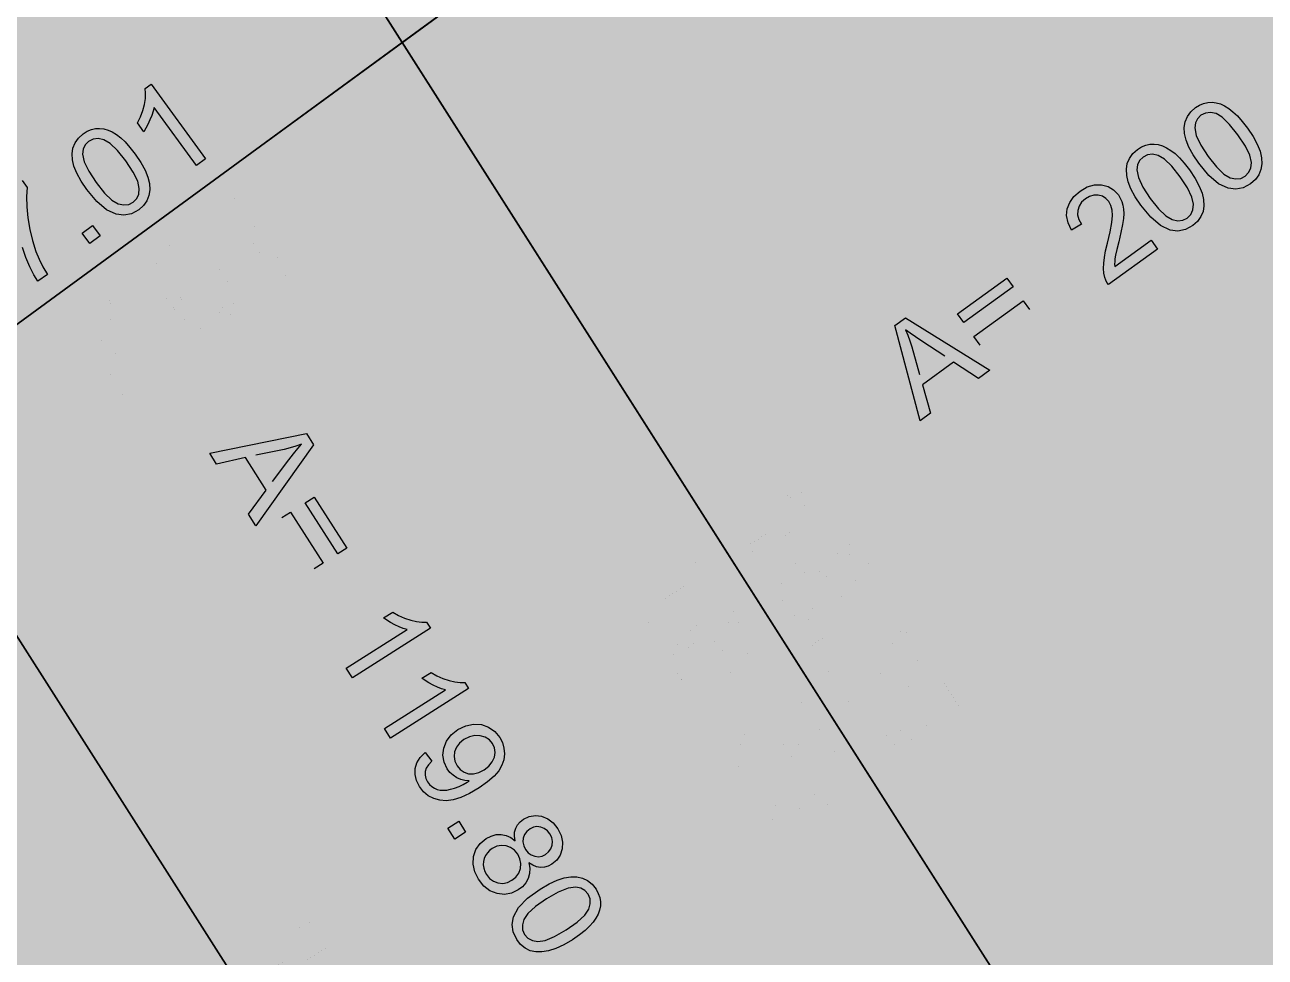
# Model space of a CAD drawing. Extents: x -5280327 to 29700, y -3925683 to 5564800.
# Drawn here: x 20124 to 20652, y 5050 to 5447 of the extents above; entities that cross this region are included whole.
import ezdxf

# ---------------------------------------------------------------- set-up
doc = ezdxf.new("R2010")
doc.units = 0
doc.linetypes.add('6', pattern=[2640.874023, 1320.437012, -1320.437012])
doc.layers.get('0').update_dxf_attribs({"linetype": 'CONTINUOUS'})
doc.layers.add('31_PREDIOS_TOTAL', color=7, linetype='CONTINUOUS')
doc.layers.add('LOTES', color=7, linetype='CONTINUOUS')

msp = doc.modelspace()

# ---------------------------------------------------------------- linework, layer by layer
at = {"color": 7, "linetype": '6', "const_width": 10343.08}
msp.add_lwpolyline([(0, 29405.62), (24528.32, 0)], dxfattribs=at)
msp.add_lwpolyline([(0, 29405.62), (24528.32, 0)], dxfattribs=at)
at = {"color": 7}
msp.add_lwpolyline([(20987.49, 5356.19), (20728.18, 5763.43), (20284.57, 5439.24), (20626.74, 4901.89), (20987.49, 5356.19)], dxfattribs=at)
msp.add_polyline3d([(21615.4, 6411.82, 66284.73), (18066.53, 3818.29, 66284.73)], dxfattribs=at)
at = {"layer": '31_PREDIOS_TOTAL', "color": 7, "const_width": 0.00153}
for points in [[(20236.37, 5341.23), (20232.48, 5338.39), (20214.4, 5363.13), (20214.4, 5363.13), (20214.02, 5361.49), (20213.45, 5359.7), (20212.68, 5357.77), (20212.68, 5357.77), (20211.81, 5355.88), (20210.94, 5354.22), (20210.06, 5352.78), (20207.32, 5356.53), (20207.32, 5356.53), (20208.6, 5359.14), (20209.59, 5361.77), (20210.3, 5364.4), (20210.3, 5364.4), (20210.71, 5366.91), (20210.83, 5369.16), (20210.66, 5371.15), (20213.16, 5372.98), (20236.37, 5341.23)], [(20185.78, 5328.18), (20185.78, 5328.18), (20183.35, 5331.77), (20181.54, 5335.06), (20180.33, 5338.05), (20180.33, 5338.05), (20179.69, 5340.81), (20179.55, 5343.4), (20179.91, 5345.83), (20179.91, 5345.83), (20180.8, 5348.07), (20182.26, 5350.08), (20184.28, 5351.87), (20184.28, 5351.87), (20185.99, 5352.95), (20187.73, 5353.69), (20189.49, 5354.11), (20189.49, 5354.11), (20191.27, 5354.21), (20193.05, 5354), (20194.82, 5353.47), (20194.82, 5353.47), (20196.61, 5352.66), (20198.41, 5351.57), (20200.22, 5350.21), (20200.22, 5350.21), (20202.13, 5348.43), (20204.18, 5346.11), (20206.4, 5343.25), (20206.4, 5343.25), (20208.81, 5339.69), (20210.61, 5336.41), (20211.82, 5333.43), (20211.82, 5333.43), (20212.47, 5330.68), (20212.62, 5328.08), (20212.26, 5325.65), (20212.26, 5325.65), (20211.37, 5323.41), (20209.91, 5321.38), (20207.88, 5319.58), (20207.88, 5319.58), (20204.78, 5317.88), (20201.59, 5317.22), (20198.3, 5317.61), (20198.3, 5317.61), (20194.24, 5319.52), (20190.06, 5323.05), (20185.78, 5328.18)], [(20189.77, 5331.1), (20193.34, 5326.63), (20196.47, 5323.62), (20199.16, 5322.07), (20199.16, 5322.07), (20201.52, 5321.59), (20203.65, 5321.83), (20205.54, 5322.77), (20205.54, 5322.77), (20207.02, 5324.3), (20207.89, 5326.25), (20208.15, 5328.65), (20208.15, 5328.65), (20207.48, 5331.69), (20205.57, 5335.59), (20202.41, 5340.34), (20202.41, 5340.34), (20198.83, 5344.81), (20195.69, 5347.82), (20193, 5349.38), (20193, 5349.38), (20190.65, 5349.84), (20188.51, 5349.59), (20186.59, 5348.63), (20186.59, 5348.63), (20185.11, 5347.16), (20184.23, 5345.36), (20183.97, 5343.24), (20183.97, 5343.24), (20184.66, 5339.96), (20186.59, 5335.91), (20189.77, 5331.1)], [(20140.51, 5313.33), (20137.78, 5317.06), (20158.25, 5332.02), (20160.46, 5329), (20160.46, 5329), (20160.19, 5325.16), (20160.27, 5320.85), (20160.71, 5316.09), (20160.71, 5316.09), (20161.51, 5311.17), (20162.65, 5306.4), (20164.14, 5301.78), (20164.14, 5301.78), (20165.45, 5298.55), (20167.07, 5295.29), (20169, 5292), (20165.01, 5289.08), (20165.01, 5289.08), (20163.26, 5291.88), (20161.55, 5295.25), (20159.89, 5299.17), (20159.89, 5299.17), (20158.42, 5303.44), (20157.27, 5307.81), (20156.46, 5312.3), (20156.46, 5312.3), (20155.98, 5316.71), (20155.83, 5320.82), (20156, 5324.65), (20140.51, 5313.33)], [(20187.08, 5305.21), (20183.85, 5309.63), (20188.27, 5312.86), (20191.5, 5308.44), (20187.08, 5305.21)], [(20434.6, 5221.21), (20432.01, 5225.27), (20457.86, 5241.73), (20457.86, 5241.73), (20456.24, 5242.21), (20454.5, 5242.9), (20452.62, 5243.79), (20452.62, 5243.79), (20450.79, 5244.78), (20449.19, 5245.76), (20447.81, 5246.73), (20451.73, 5249.22), (20451.73, 5249.22), (20454.25, 5247.78), (20456.81, 5246.62), (20459.39, 5245.74), (20459.39, 5245.74), (20461.87, 5245.17), (20464.11, 5244.9), (20466.1, 5244.95), (20467.77, 5242.34), (20434.6, 5221.21)], [(20479.56, 5205.66), (20476.68, 5209.49), (20476.68, 5209.49), (20477.86, 5210.83), (20478.69, 5212.07), (20479.17, 5213.24), (20479.17, 5213.24), (20479.38, 5215.03), (20479.1, 5216.75), (20478.32, 5218.4), (20478.32, 5218.4), (20477.41, 5219.56), (20476.33, 5220.47), (20475.08, 5221.11), (20475.08, 5221.11), (20473.25, 5221.61), (20471.24, 5221.76), (20469.07, 5221.53), (20469.07, 5221.53), (20466.64, 5220.85), (20463.85, 5219.62), (20460.7, 5217.82), (20460.7, 5217.82), (20462.73, 5217.64), (20464.59, 5217.14), (20466.3, 5216.35), (20466.3, 5216.35), (20467.81, 5215.29), (20469.11, 5214.04), (20470.21, 5212.59), (20470.21, 5212.59), (20471.51, 5209.81), (20471.98, 5206.88), (20471.62, 5203.79), (20471.62, 5203.79), (20470.44, 5200.81), (20468.47, 5198.22), (20465.71, 5196.02), (20465.71, 5196.02), (20463.6, 5194.88), (20461.38, 5194.1), (20459.08, 5193.68), (20459.08, 5193.68), (20456.8, 5193.64), (20454.65, 5194), (20452.64, 5194.76), (20452.64, 5194.76), (20450.82, 5195.89), (20449.21, 5197.36), (20447.84, 5199.18), (20447.84, 5199.18), (20446.23, 5202.61), (20445.72, 5206.16), (20446.3, 5209.82), (20446.3, 5209.82), (20448.19, 5213.52), (20451.61, 5217.2), (20456.56, 5220.85), (20456.56, 5220.85), (20462.61, 5224.15), (20468, 5225.93), (20472.74, 5226.18), (20472.74, 5226.18), (20476.3, 5225.22), (20479.33, 5223.25), (20481.82, 5220.27), (20481.82, 5220.27), (20483.13, 5217.68), (20483.76, 5215.08), (20483.7, 5212.49), (20483.7, 5212.49), (20482.97, 5210.01), (20481.59, 5207.73), (20479.56, 5205.66)], [(20388.75, 5192.02), (20386.16, 5196.07), (20412.01, 5212.53), (20412.01, 5212.53), (20410.39, 5213.02), (20408.65, 5213.71), (20406.77, 5214.6), (20406.77, 5214.6), (20404.94, 5215.58), (20403.34, 5216.56), (20401.96, 5217.53), (20405.88, 5220.03), (20405.88, 5220.03), (20408.4, 5218.58), (20410.96, 5217.42), (20413.54, 5216.55), (20413.54, 5216.55), (20416.02, 5215.97), (20418.26, 5215.71), (20420.25, 5215.75), (20421.92, 5213.14), (20388.75, 5192.02)], [(20454.77, 5213.16), (20453.46, 5212.18), (20452.31, 5211.03), (20451.33, 5209.71), (20451.33, 5209.71), (20450.58, 5208.29), (20450.14, 5206.84), (20449.99, 5205.36), (20449.99, 5205.36), (20450.13, 5203.92), (20450.51, 5202.59), (20451.13, 5201.37), (20451.13, 5201.37), (20452.4, 5199.88), (20454.03, 5198.85), (20456.02, 5198.27), (20456.02, 5198.27), (20458.22, 5198.23), (20460.49, 5198.81), (20462.83, 5200.01), (20462.83, 5200.01), (20464.82, 5201.56), (20466.23, 5203.32), (20467.06, 5205.27), (20467.06, 5205.27), (20467.31, 5207.29), (20467, 5209.24), (20466.11, 5211.12), (20466.11, 5211.12), (20464.78, 5212.73), (20463.13, 5213.86), (20461.16, 5214.53), (20461.16, 5214.53), (20459.03, 5214.67), (20456.9, 5214.21), (20454.77, 5213.16)], [(20433.71, 5176.47), (20430.83, 5180.3), (20430.83, 5180.3), (20432.01, 5181.63), (20432.84, 5182.88), (20433.32, 5184.04), (20433.32, 5184.04), (20433.53, 5185.84), (20433.25, 5187.56), (20432.47, 5189.2), (20432.47, 5189.2), (20431.56, 5190.37), (20430.48, 5191.27), (20429.23, 5191.92), (20429.23, 5191.92), (20427.4, 5192.42), (20425.39, 5192.56), (20423.22, 5192.34), (20423.22, 5192.34), (20420.79, 5191.66), (20418, 5190.42), (20414.85, 5188.62), (20414.85, 5188.62), (20416.88, 5188.44), (20418.74, 5187.95), (20420.45, 5187.15), (20420.45, 5187.15), (20421.96, 5186.1), (20423.26, 5184.85), (20424.36, 5183.4), (20424.36, 5183.4), (20425.66, 5180.62), (20426.13, 5177.68), (20425.77, 5174.59), (20425.77, 5174.59), (20424.59, 5171.62), (20422.62, 5169.03), (20419.86, 5166.83), (20419.86, 5166.83), (20417.74, 5165.69), (20415.53, 5164.91), (20413.23, 5164.49), (20413.23, 5164.49), (20410.95, 5164.45), (20408.8, 5164.81), (20406.79, 5165.57), (20406.79, 5165.57), (20404.97, 5166.7), (20403.36, 5168.17), (20401.99, 5169.98), (20401.99, 5169.98), (20400.38, 5173.42), (20399.87, 5176.97), (20400.45, 5180.63), (20400.45, 5180.63), (20402.34, 5184.33), (20405.76, 5188), (20410.71, 5191.65), (20410.71, 5191.65), (20416.76, 5194.96), (20422.15, 5196.73), (20426.89, 5196.98), (20426.89, 5196.98), (20430.45, 5196.03), (20433.48, 5194.06), (20435.97, 5191.08), (20435.97, 5191.08), (20437.28, 5188.48), (20437.91, 5185.89), (20437.85, 5183.3), (20437.85, 5183.3), (20437.12, 5180.81), (20435.74, 5178.54), (20433.71, 5176.47)], [(20408.92, 5183.96), (20407.61, 5182.99), (20406.46, 5181.84), (20405.48, 5180.52), (20405.48, 5180.52), (20404.73, 5179.1), (20404.29, 5177.65), (20404.14, 5176.17), (20404.14, 5176.17), (20404.28, 5174.73), (20404.66, 5173.4), (20405.28, 5172.17), (20405.28, 5172.17), (20406.55, 5170.69), (20408.18, 5169.65), (20410.17, 5169.08), (20410.17, 5169.08), (20412.37, 5169.03), (20414.64, 5169.61), (20416.98, 5170.81), (20416.98, 5170.81), (20418.97, 5172.37), (20420.38, 5174.12), (20421.21, 5176.08), (20421.21, 5176.08), (20421.46, 5178.1), (20421.15, 5180.05), (20420.26, 5181.93), (20420.26, 5181.93), (20418.93, 5183.53), (20417.28, 5184.67), (20415.31, 5185.34), (20415.31, 5185.34), (20413.18, 5185.48), (20411.05, 5185.02), (20408.92, 5183.96)], [(20459.01, 5182.88), (20463.63, 5185.82), (20466.57, 5181.2), (20461.95, 5178.26), (20459.01, 5182.88)], [(20483.19, 5153.5), (20479.3, 5151.02), (20465.39, 5172.85), (20465.39, 5172.85), (20466.38, 5173.43), (20467.42, 5173.87), (20468.51, 5174.17), (20468.51, 5174.17), (20470.41, 5174.45), (20472.45, 5174.49), (20474.6, 5174.3), (20474.6, 5174.3), (20477.02, 5173.86), (20479.81, 5173.15), (20482.99, 5172.18), (20482.99, 5172.18), (20487.77, 5170.72), (20491.64, 5169.78), (20494.62, 5169.36), (20494.62, 5169.36), (20496.98, 5169.38), (20499, 5169.78), (20500.7, 5170.57), (20500.7, 5170.57), (20502.1, 5171.73), (20503.09, 5173.17), (20503.67, 5174.88), (20503.67, 5174.88), (20503.79, 5176.74), (20503.38, 5178.59), (20502.47, 5180.43), (20502.47, 5180.43), (20501.11, 5182.13), (20499.53, 5183.32), (20497.72, 5184), (20497.72, 5184), (20495.78, 5184.14), (20493.78, 5183.7), (20491.72, 5182.68), (20489.5, 5187.13), (20489.5, 5187.13), (20492.71, 5188.4), (20495.76, 5188.83), (20498.66, 5188.43), (20498.66, 5188.43), (20501.34, 5187.22), (20503.75, 5185.24), (20505.88, 5182.48), (20505.88, 5182.48), (20507.47, 5179.35), (20508.18, 5176.28), (20508.04, 5173.28), (20508.04, 5173.28), (20507.12, 5170.53), (20505.53, 5168.22), (20503.27, 5166.34), (20503.27, 5166.34), (20501.89, 5165.6), (20500.42, 5165.04), (20498.85, 5164.67), (20498.85, 5164.67), (20497.13, 5164.5), (20495.22, 5164.55), (20493.1, 5164.8), (20493.1, 5164.8), (20490.54, 5165.32), (20487.28, 5166.17), (20483.31, 5167.35), (20483.31, 5167.35), (20480.12, 5168.33), (20477.74, 5169.01), (20476.16, 5169.39), (20476.16, 5169.39), (20475.02, 5169.57), (20473.92, 5169.68), (20472.88, 5169.7), (20483.19, 5153.5)], [(20510.95, 5164.68), (20514.85, 5167.16), (20528.46, 5145.77), (20525.31, 5143.77), (20525.31, 5143.77), (20521.49, 5144.28), (20517.19, 5144.47), (20512.4, 5144.34), (20512.4, 5144.34), (20507.44, 5143.86), (20502.61, 5143.03), (20497.91, 5141.84), (20497.91, 5141.84), (20494.6, 5140.73), (20491.24, 5139.32), (20487.83, 5137.61), (20485.18, 5141.78), (20485.18, 5141.78), (20488.09, 5143.35), (20491.55, 5144.84), (20495.57, 5146.24), (20495.57, 5146.24), (20499.92, 5147.44), (20504.36, 5148.3), (20508.9, 5148.82), (20508.9, 5148.82), (20513.32, 5149.02), (20517.44, 5148.91), (20521.25, 5148.5), (20510.95, 5164.68)], [(20437.34, 5124.3), (20433.45, 5121.82), (20419.54, 5143.66), (20419.54, 5143.66), (20420.53, 5144.24), (20421.56, 5144.68), (20422.66, 5144.98), (20422.66, 5144.98), (20424.56, 5145.25), (20426.6, 5145.3), (20428.75, 5145.11), (20428.75, 5145.11), (20431.17, 5144.67), (20433.96, 5143.96), (20437.14, 5142.98), (20437.14, 5142.98), (20441.92, 5141.53), (20445.79, 5140.59), (20448.77, 5140.16), (20448.77, 5140.16), (20451.13, 5140.18), (20453.15, 5140.59), (20454.85, 5141.37), (20454.85, 5141.37), (20456.25, 5142.54), (20457.24, 5143.97), (20457.82, 5145.69), (20457.82, 5145.69), (20457.94, 5147.54), (20457.53, 5149.39), (20456.62, 5151.24), (20456.62, 5151.24), (20455.26, 5152.94), (20453.68, 5154.13), (20451.87, 5154.81), (20451.87, 5154.81), (20449.93, 5154.94), (20447.93, 5154.5), (20445.87, 5153.49), (20443.65, 5157.93), (20443.65, 5157.93), (20446.86, 5159.2), (20449.91, 5159.64), (20452.81, 5159.23), (20452.81, 5159.23), (20455.49, 5158.02), (20457.9, 5156.04), (20460.03, 5153.29), (20460.03, 5153.29), (20461.62, 5150.15), (20462.33, 5147.08), (20462.19, 5144.08), (20462.19, 5144.08), (20461.27, 5141.33), (20459.68, 5139.02), (20457.42, 5137.15), (20457.42, 5137.15), (20456.04, 5136.4), (20454.57, 5135.84), (20453, 5135.48), (20453, 5135.48), (20451.28, 5135.31), (20449.37, 5135.35), (20447.25, 5135.6), (20447.25, 5135.6), (20444.69, 5136.12), (20441.43, 5136.97), (20437.46, 5138.15), (20437.46, 5138.15), (20434.27, 5139.13), (20431.89, 5139.81), (20430.31, 5140.19), (20430.31, 5140.19), (20429.17, 5140.38), (20428.07, 5140.48), (20427.03, 5140.51), (20437.34, 5124.3)], [(20413.16, 5153.69), (20417.78, 5156.63), (20420.72, 5152.01), (20416.1, 5149.07), (20413.16, 5153.69)], [(20465.1, 5135.48), (20469, 5137.97), (20482.61, 5116.58), (20479.46, 5114.57), (20479.46, 5114.57), (20475.64, 5115.09), (20471.34, 5115.28), (20466.55, 5115.14), (20466.55, 5115.14), (20461.59, 5114.67), (20456.76, 5113.83), (20452.05, 5112.64), (20452.05, 5112.64), (20448.75, 5111.54), (20445.39, 5110.13), (20441.98, 5108.41), (20439.33, 5112.58), (20439.33, 5112.58), (20442.24, 5114.15), (20445.7, 5115.64), (20449.72, 5117.05), (20449.72, 5117.05), (20454.07, 5118.25), (20458.51, 5119.1), (20463.05, 5119.62), (20463.05, 5119.62), (20467.47, 5119.82), (20471.59, 5119.72), (20475.4, 5119.3), (20465.1, 5135.48)], [(20226.52, 5037.56), (20223.94, 5041.61), (20249.79, 5058.07), (20249.79, 5058.07), (20248.17, 5058.56), (20246.42, 5059.24), (20244.55, 5060.13), (20244.55, 5060.13), (20242.72, 5061.12), (20241.11, 5062.1), (20239.73, 5063.07), (20243.65, 5065.57), (20243.65, 5065.57), (20246.18, 5064.12), (20248.73, 5062.96), (20251.32, 5062.08), (20251.32, 5062.08), (20253.8, 5061.51), (20256.03, 5061.24), (20258.03, 5061.29), (20259.69, 5058.68), (20226.52, 5037.56)]]:
    msp.add_lwpolyline(points, dxfattribs=at)
at = {"layer": '31_PREDIOS_TOTAL', "color": 7}
for points in [[(20200.88, 5389.78, 33030.86), (20197, 5386.94, 33030.86), (20178.92, 5411.68, 33030.86), (20178.92, 5411.68, 33030.86), (20178.54, 5410.04, 33030.86), (20177.97, 5408.25, 33030.86), (20177.2, 5406.32, 33030.86), (20177.2, 5406.32, 33030.86), (20176.33, 5404.43, 33030.86), (20175.46, 5402.77, 33030.86), (20174.58, 5401.33, 33030.86), (20171.83, 5405.08, 33030.86), (20171.83, 5405.08, 33030.86), (20173.12, 5407.69, 33030.86), (20174.11, 5410.32, 33030.86), (20174.82, 5412.95, 33030.86), (20174.82, 5412.95, 33030.86), (20175.23, 5415.46, 33030.86), (20175.35, 5417.71, 33030.86), (20175.18, 5419.7, 33030.86), (20177.68, 5421.53, 33030.86), (20200.88, 5389.78, 33030.86)], [(20623.61, 5387.89, 33030.86), (20623.61, 5387.89, 33030.86), (20621.2, 5391.49, 33030.86), (20619.41, 5394.79, 33030.86), (20618.22, 5397.79, 33030.86), (20618.22, 5397.79, 33030.86), (20617.59, 5400.55, 33030.86), (20617.46, 5403.15, 33030.86), (20617.83, 5405.57, 33030.86), (20617.83, 5405.57, 33030.86), (20618.74, 5407.8, 33030.86), (20620.21, 5409.81, 33030.86), (20622.23, 5411.59, 33030.86), (20622.23, 5411.59, 33030.86), (20623.95, 5412.66, 33030.86), (20625.69, 5413.39, 33030.86), (20627.46, 5413.8, 33030.86), (20627.46, 5413.8, 33030.86), (20629.24, 5413.89, 33030.86), (20631.01, 5413.67, 33030.86), (20632.79, 5413.14, 33030.86), (20632.79, 5413.14, 33030.86), (20634.57, 5412.31, 33030.86), (20636.36, 5411.22, 33030.86), (20638.17, 5409.84, 33030.86), (20638.17, 5409.84, 33030.86), (20640.06, 5408.06, 33030.86), (20642.11, 5405.73, 33030.86), (20644.31, 5402.86, 33030.86), (20644.31, 5402.86, 33030.86), (20646.7, 5399.28, 33030.86), (20648.49, 5396, 33030.86), (20649.68, 5393.01, 33030.86), (20649.68, 5393.01, 33030.86), (20650.32, 5390.25, 33030.86), (20650.45, 5387.66, 33030.86), (20650.09, 5385.23, 33030.86), (20650.09, 5385.23, 33030.86), (20649.18, 5382.99, 33030.86), (20647.71, 5380.98, 33030.86), (20645.67, 5379.18, 33030.86), (20645.67, 5379.18, 33030.86), (20642.57, 5377.49, 33030.86), (20639.37, 5376.85, 33030.86), (20636.08, 5377.26, 33030.86), (20636.08, 5377.26, 33030.86), (20632.03, 5379.19, 33030.86), (20627.87, 5382.74, 33030.86), (20623.61, 5387.89, 33030.86)], [(20627.62, 5390.79, 33030.86), (20631.17, 5386.31, 33030.86), (20634.29, 5383.28, 33030.86), (20636.97, 5381.71, 33030.86), (20636.97, 5381.71, 33030.86), (20639.32, 5381.22, 33030.86), (20641.45, 5381.45, 33030.86), (20643.35, 5382.39, 33030.86), (20643.35, 5382.39, 33030.86), (20644.84, 5383.9, 33030.86), (20645.72, 5385.86, 33030.86), (20645.99, 5388.25, 33030.86), (20645.99, 5388.25, 33030.86), (20645.34, 5391.29, 33030.86), (20643.44, 5395.2, 33030.86), (20640.3, 5399.96, 33030.86), (20640.3, 5399.96, 33030.86), (20636.75, 5404.46, 33030.86), (20633.63, 5407.49, 33030.86), (20630.94, 5409.05, 33030.86), (20630.94, 5409.05, 33030.86), (20628.59, 5409.53, 33030.86), (20626.45, 5409.29, 33030.86), (20624.52, 5408.33, 33030.86), (20624.52, 5408.33, 33030.86), (20623.04, 5406.87, 33030.86), (20622.16, 5405.08, 33030.86), (20621.88, 5402.96, 33030.86), (20621.88, 5402.96, 33030.86), (20622.56, 5399.67, 33030.86), (20624.47, 5395.61, 33030.86), (20627.62, 5390.79, 33030.86)], [(20150.3, 5376.73, 33030.86), (20150.3, 5376.73, 33030.86), (20147.87, 5380.32, 33030.86), (20146.06, 5383.61, 33030.86), (20144.85, 5386.6, 33030.86), (20144.85, 5386.6, 33030.86), (20144.21, 5389.36, 33030.86), (20144.07, 5391.95, 33030.86), (20144.43, 5394.38, 33030.86), (20144.43, 5394.38, 33030.86), (20145.32, 5396.62, 33030.86), (20146.78, 5398.63, 33030.86), (20148.8, 5400.42, 33030.86), (20148.8, 5400.42, 33030.86), (20150.51, 5401.5, 33030.86), (20152.25, 5402.24, 33030.86), (20154.01, 5402.66, 33030.86), (20154.01, 5402.66, 33030.86), (20155.79, 5402.76, 33030.86), (20157.57, 5402.55, 33030.86), (20159.34, 5402.02, 33030.86), (20159.34, 5402.02, 33030.86), (20161.13, 5401.21, 33030.86), (20162.93, 5400.12, 33030.86), (20164.74, 5398.76, 33030.86), (20164.74, 5398.76, 33030.86), (20166.65, 5396.98, 33030.86), (20168.7, 5394.66, 33030.86), (20170.92, 5391.8, 33030.86), (20170.92, 5391.8, 33030.86), (20173.33, 5388.24, 33030.86), (20175.13, 5384.96, 33030.86), (20176.34, 5381.98, 33030.86), (20176.34, 5381.98, 33030.86), (20176.99, 5379.23, 33030.86), (20177.14, 5376.63, 33030.86), (20176.78, 5374.2, 33030.86), (20176.78, 5374.2, 33030.86), (20175.89, 5371.96, 33030.86), (20174.43, 5369.93, 33030.86), (20172.4, 5368.13, 33030.86), (20172.4, 5368.13, 33030.86), (20169.3, 5366.43, 33030.86), (20166.11, 5365.77, 33030.86), (20162.82, 5366.16, 33030.86), (20162.82, 5366.16, 33030.86), (20158.75, 5368.08, 33030.86), (20154.58, 5371.6, 33030.86), (20150.3, 5376.73, 33030.86)], [(20154.29, 5379.65, 33030.86), (20157.86, 5375.18, 33030.86), (20160.99, 5372.17, 33030.86), (20163.68, 5370.62, 33030.86), (20163.68, 5370.62, 33030.86), (20166.04, 5370.14, 33030.86), (20168.17, 5370.38, 33030.86), (20170.06, 5371.33, 33030.86), (20170.06, 5371.33, 33030.86), (20171.54, 5372.85, 33030.86), (20172.41, 5374.8, 33030.86), (20172.67, 5377.2, 33030.86), (20172.67, 5377.2, 33030.86), (20172, 5380.24, 33030.86), (20170.09, 5384.14, 33030.86), (20166.93, 5388.89, 33030.86), (20166.93, 5388.89, 33030.86), (20163.34, 5393.36, 33030.86), (20160.21, 5396.37, 33030.86), (20157.52, 5397.93, 33030.86), (20157.52, 5397.93, 33030.86), (20155.16, 5398.39, 33030.86), (20153.03, 5398.14, 33030.86), (20151.1, 5397.18, 33030.86), (20151.1, 5397.18, 33030.86), (20149.63, 5395.71, 33030.86), (20148.75, 5393.91, 33030.86), (20148.49, 5391.79, 33030.86), (20148.49, 5391.79, 33030.86), (20149.18, 5388.51, 33030.86), (20151.11, 5384.46, 33030.86), (20154.29, 5379.65, 33030.86)], [(20598.96, 5370.06, 33030.86), (20598.96, 5370.06, 33030.86), (20596.55, 5373.66, 33030.86), (20594.75, 5376.96, 33030.86), (20593.56, 5379.96, 33030.86), (20593.56, 5379.96, 33030.86), (20592.93, 5382.72, 33030.86), (20592.8, 5385.31, 33030.86), (20593.18, 5387.74, 33030.86), (20593.18, 5387.74, 33030.86), (20594.08, 5389.97, 33030.86), (20595.55, 5391.98, 33030.86), (20597.58, 5393.76, 33030.86), (20597.58, 5393.76, 33030.86), (20599.29, 5394.83, 33030.86), (20601.04, 5395.56, 33030.86), (20602.8, 5395.97, 33030.86), (20602.8, 5395.97, 33030.86), (20604.58, 5396.06, 33030.86), (20606.36, 5395.84, 33030.86), (20608.13, 5395.31, 33030.86), (20608.13, 5395.31, 33030.86), (20609.91, 5394.48, 33030.86), (20611.7, 5393.39, 33030.86), (20613.51, 5392.01, 33030.86), (20613.51, 5392.01, 33030.86), (20615.41, 5390.23, 33030.86), (20617.45, 5387.9, 33030.86), (20619.65, 5385.03, 33030.86), (20619.65, 5385.03, 33030.86), (20622.04, 5381.45, 33030.86), (20623.83, 5378.17, 33030.86), (20625.02, 5375.18, 33030.86), (20625.02, 5375.18, 33030.86), (20625.66, 5372.42, 33030.86), (20625.8, 5369.83, 33030.86), (20625.43, 5367.4, 33030.86), (20625.43, 5367.4, 33030.86), (20624.53, 5365.16, 33030.86), (20623.05, 5363.14, 33030.86), (20621.01, 5361.35, 33030.86), (20621.01, 5361.35, 33030.86), (20617.91, 5359.66, 33030.86), (20614.71, 5359.02, 33030.86), (20611.43, 5359.43, 33030.86), (20611.43, 5359.43, 33030.86), (20607.37, 5361.36, 33030.86), (20603.22, 5364.91, 33030.86), (20598.96, 5370.06, 33030.86)], [(20602.96, 5372.96, 33030.86), (20606.51, 5368.48, 33030.86), (20609.63, 5365.45, 33030.86), (20612.31, 5363.88, 33030.86), (20612.31, 5363.88, 33030.86), (20614.67, 5363.39, 33030.86), (20616.79, 5363.62, 33030.86), (20618.7, 5364.56, 33030.86), (20618.7, 5364.56, 33030.86), (20620.18, 5366.07, 33030.86), (20621.06, 5368.02, 33030.86), (20621.33, 5370.42, 33030.86), (20621.33, 5370.42, 33030.86), (20620.68, 5373.46, 33030.86), (20618.78, 5377.37, 33030.86), (20615.65, 5382.13, 33030.86), (20615.65, 5382.13, 33030.86), (20612.09, 5386.62, 33030.86), (20608.97, 5389.65, 33030.86), (20606.29, 5391.22, 33030.86), (20606.29, 5391.22, 33030.86), (20603.93, 5391.7, 33030.86), (20601.79, 5391.46, 33030.86), (20599.87, 5390.5, 33030.86), (20599.87, 5390.5, 33030.86), (20598.38, 5389.04, 33030.86), (20597.5, 5387.25, 33030.86), (20597.22, 5385.13, 33030.86), (20597.22, 5385.13, 33030.86), (20597.9, 5381.84, 33030.86), (20599.81, 5377.78, 33030.86), (20602.96, 5372.96, 33030.86)], [(20122.77, 5380.57, 33030.86), (20124.98, 5377.55, 33030.86), (20124.98, 5377.55, 33030.86), (20124.71, 5373.71, 33030.86), (20124.79, 5369.4, 33030.86), (20125.23, 5364.64, 33030.86), (20125.23, 5364.64, 33030.86), (20126.03, 5359.72, 33030.86), (20127.17, 5354.95, 33030.86), (20128.66, 5350.33, 33030.86), (20128.66, 5350.33, 33030.86), (20129.97, 5347.1, 33030.86), (20131.59, 5343.84, 33030.86), (20133.52, 5340.55, 33030.86), (20129.53, 5337.63, 33030.86), (20129.53, 5337.63, 33030.86), (20127.78, 5340.43, 33030.86), (20126.07, 5343.8, 33030.86), (20124.41, 5347.72, 33030.86), (20124.41, 5347.72, 33030.86), (20122.94, 5351.99, 33030.86)], [(20603.39, 5355.13, 33030.86), (20606.1, 5351.39, 33030.86), (20585.12, 5336.22, 33030.86), (20585.12, 5336.22, 33030.86), (20584.48, 5337.17, 33030.86), (20583.98, 5338.18, 33030.86), (20583.62, 5339.25, 33030.86), (20583.62, 5339.25, 33030.86), (20583.23, 5341.14, 33030.86), (20583.07, 5343.16, 33030.86), (20583.13, 5345.33, 33030.86), (20583.13, 5345.33, 33030.86), (20583.43, 5347.76, 33030.86), (20583.97, 5350.59, 33030.86), (20584.75, 5353.82, 33030.86), (20584.75, 5353.82, 33030.86), (20585.92, 5358.68, 33030.86), (20586.64, 5362.61, 33030.86), (20586.88, 5365.6, 33030.86), (20586.88, 5365.6, 33030.86), (20586.72, 5367.95, 33030.86), (20586.2, 5369.95, 33030.86), (20585.31, 5371.6, 33030.86), (20585.31, 5371.6, 33030.86), (20584.07, 5372.93, 33030.86), (20582.58, 5373.84, 33030.86), (20580.83, 5374.31, 33030.86), (20580.83, 5374.31, 33030.86), (20578.98, 5374.32, 33030.86), (20577.15, 5373.81, 33030.86), (20575.36, 5372.78, 33030.86), (20575.36, 5372.78, 33030.86), (20573.75, 5371.33, 33030.86), (20572.65, 5369.68, 33030.86), (20572.08, 5367.84, 33030.86), (20572.08, 5367.84, 33030.86), (20572.06, 5365.89, 33030.86), (20572.61, 5363.91, 33030.86), (20573.75, 5361.92, 33030.86), (20569.45, 5359.44, 33030.86), (20569.45, 5359.44, 33030.86), (20567.99, 5362.57, 33030.86), (20567.37, 5365.59, 33030.86), (20567.61, 5368.51, 33030.86), (20567.61, 5368.51, 33030.86), (20568.66, 5371.25, 33030.86), (20570.49, 5373.77, 33030.86), (20573.12, 5376.07, 33030.86), (20573.12, 5376.07, 33030.86), (20576.15, 5377.84, 33030.86), (20579.17, 5378.73, 33030.86), (20582.18, 5378.76, 33030.86), (20582.18, 5378.76, 33030.86), (20584.98, 5378.01, 33030.86), (20587.38, 5376.56, 33030.86), (20589.38, 5374.41, 33030.86), (20589.38, 5374.41, 33030.86), (20590.21, 5373.09, 33030.86), (20590.85, 5371.65, 33030.86), (20591.31, 5370.1, 33030.86), (20591.31, 5370.1, 33030.86), (20591.58, 5368.4, 33030.86), (20591.65, 5366.48, 33030.86), (20591.52, 5364.36, 33030.86), (20591.52, 5364.36, 33030.86), (20591.16, 5361.77, 33030.86), (20590.5, 5358.46, 33030.86), (20589.56, 5354.43, 33030.86), (20589.56, 5354.43, 33030.86), (20588.76, 5351.19, 33030.86), (20588.23, 5348.77, 33030.86), (20587.94, 5347.18, 33030.86), (20587.94, 5347.18, 33030.86), (20587.82, 5346.02, 33030.86), (20587.78, 5344.92, 33030.86), (20587.82, 5343.88, 33030.86), (20603.39, 5355.13, 33030.86)], [(20151.6, 5353.76, 33030.86), (20148.37, 5358.18, 33030.86), (20152.79, 5361.41, 33030.86), (20156.02, 5356.99, 33030.86), (20151.6, 5353.76, 33030.86)], [(20544.54, 5335.29, 33030.86), (20523.59, 5320.14, 33030.86), (20520.96, 5323.78, 33030.86), (20541.91, 5338.93, 33030.86), (20544.54, 5335.29, 33030.86)], [(20530.55, 5310.51, 33030.86), (20527.92, 5314.14, 33030.86), (20548.88, 5329.3, 33030.86), (20551.51, 5325.66, 33030.86)], [(20504.98, 5278.26, 33030.86), (20494.22, 5318.81, 33030.86), (20498.74, 5322.08, 33030.86), (20534.68, 5299.74, 33030.86), (20529.9, 5296.28, 33030.86), (20519.24, 5303.22, 33030.86), (20505.97, 5293.62, 33030.86), (20509.44, 5281.49, 33030.86), (20504.98, 5278.26, 33030.86)], [(20515.47, 5305.7, 33030.86), (20505.8, 5312.09, 33030.86), (20505.8, 5312.09, 33030.86), (20503.06, 5313.93, 33030.86), (20500.73, 5315.58, 33030.86), (20498.79, 5317.04, 33030.86), (20498.79, 5317.04, 33030.86), (20499.8, 5314.68, 33030.86), (20500.69, 5312.25, 33030.86), (20501.46, 5309.75, 33030.86), (20504.71, 5297.92, 33030.86)], [(20202.64, 5264.49, 33030.86), (20243.76, 5272.78, 33030.86), (20246.76, 5268.07, 33030.86), (20222.28, 5233.55, 33030.86), (20219.12, 5238.53, 33030.86), (20226.68, 5248.75, 33030.86), (20217.91, 5262.57, 33030.86), (20205.59, 5259.85, 33030.86), (20202.64, 5264.49, 33030.86)], [(20229.39, 5252.36, 33030.86), (20236.35, 5261.62, 33030.86), (20236.35, 5261.62, 33030.86), (20238.36, 5264.25, 33030.86), (20240.15, 5266.48, 33030.86), (20241.72, 5268.32, 33030.86), (20241.72, 5268.32, 33030.86), (20239.3, 5267.46, 33030.86), (20236.82, 5266.72, 33030.86), (20234.28, 5266.1, 33030.86), (20222.27, 5263.57, 33030.86)], [(20257.17, 5221.55, 33030.86), (20243.31, 5243.38, 33030.86), (20247.1, 5245.79, 33030.86), (20260.96, 5223.96, 33030.86), (20257.17, 5221.55, 33030.86)], [(20233.28, 5237.01, 33030.86), (20237.06, 5239.42, 33030.86), (20250.92, 5217.59, 33030.86), (20247.13, 5215.18, 33030.86)], [(20263.34, 5168.86, 33030.86), (20260.77, 5172.92, 33030.86), (20286.64, 5189.34, 33030.86), (20286.64, 5189.34, 33030.86), (20285.02, 5189.83, 33030.86), (20283.27, 5190.52, 33030.86), (20281.4, 5191.41, 33030.86), (20281.4, 5191.41, 33030.86), (20279.57, 5192.4, 33030.86), (20277.97, 5193.38, 33030.86), (20276.59, 5194.35, 33030.86), (20280.51, 5196.84, 33030.86), (20280.51, 5196.84, 33030.86), (20283.04, 5195.39, 33030.86), (20285.59, 5194.23, 33030.86), (20288.17, 5193.35, 33030.86), (20288.17, 5193.35, 33030.86), (20290.65, 5192.77, 33030.86), (20292.89, 5192.51, 33030.86), (20294.88, 5192.55, 33030.86), (20296.54, 5189.93, 33030.86), (20263.34, 5168.86, 33030.86)], [(20279.65, 5143.17, 33030.86), (20277.07, 5147.23, 33030.86), (20302.94, 5163.65, 33030.86), (20302.94, 5163.65, 33030.86), (20301.33, 5164.14, 33030.86), (20299.58, 5164.83, 33030.86), (20297.71, 5165.72, 33030.86), (20297.71, 5165.72, 33030.86), (20295.88, 5166.71, 33030.86), (20294.27, 5167.69, 33030.86), (20292.9, 5168.66, 33030.86), (20296.82, 5171.15, 33030.86), (20296.82, 5171.15, 33030.86), (20299.34, 5169.7, 33030.86), (20301.9, 5168.54, 33030.86), (20304.48, 5167.66, 33030.86), (20304.48, 5167.66, 33030.86), (20306.96, 5167.08, 33030.86), (20309.19, 5166.81, 33030.86), (20311.19, 5166.86, 33030.86), (20312.85, 5164.24, 33030.86), (20279.65, 5143.17, 33030.86)], [(20294.28, 5137.01, 33030.86), (20297.12, 5133.34, 33030.86), (20297.12, 5133.34, 33030.86), (20295.73, 5131.85, 33030.86), (20294.8, 5130.38, 33030.86), (20294.33, 5128.91, 33030.86), (20294.33, 5128.91, 33030.86), (20294.29, 5127.45, 33030.86), (20294.63, 5126, 33030.86), (20295.37, 5124.54, 33030.86), (20295.37, 5124.54, 33030.86), (20296.22, 5123.4, 33030.86), (20297.2, 5122.49, 33030.86), (20298.31, 5121.8, 33030.86), (20298.31, 5121.8, 33030.86), (20299.5, 5121.32, 33030.86), (20300.76, 5121.03, 33030.86), (20302.06, 5120.94, 33030.86), (20302.06, 5120.94, 33030.86), (20303.49, 5121.05, 33030.86), (20305.1, 5121.36, 33030.86), (20306.89, 5121.89, 33030.86), (20306.89, 5121.89, 33030.86), (20308.74, 5122.58, 33030.86), (20310.52, 5123.43, 33030.86), (20312.24, 5124.43, 33030.86), (20312.24, 5124.43, 33030.86), (20312.45, 5124.56, 33030.86), (20312.72, 5124.74, 33030.86), (20313.04, 5124.96, 33030.86), (20313.04, 5124.96, 33030.86), (20311.25, 5125.11, 33030.86), (20309.5, 5125.55, 33030.86), (20307.78, 5126.29, 33030.86), (20307.78, 5126.29, 33030.86), (20306.19, 5127.31, 33030.86), (20304.82, 5128.58, 33030.86), (20303.67, 5130.1, 33030.86), (20303.67, 5130.1, 33030.86), (20302.36, 5132.9, 33030.86), (20301.88, 5135.85, 33030.86), (20302.24, 5138.93, 33030.86), (20302.24, 5138.93, 33030.86), (20303.43, 5141.9, 33030.86), (20305.45, 5144.51, 33030.86), (20308.29, 5146.76, 33030.86), (20308.29, 5146.76, 33030.86), (20311.63, 5148.42, 33030.86), (20314.96, 5149.14, 33030.86), (20318.27, 5148.93, 33030.86), (20318.27, 5148.93, 33030.86), (20321.33, 5147.87, 33030.86), (20323.93, 5146.04, 33030.86), (20326.05, 5143.45, 33030.86), (20326.05, 5143.45, 33030.86), (20327.18, 5141.23, 33030.86), (20327.85, 5138.9, 33030.86), (20328.06, 5136.45, 33030.86), (20328.06, 5136.45, 33030.86), (20327.78, 5133.97, 33030.86), (20326.99, 5131.57, 33030.86), (20325.69, 5129.24, 33030.86), (20325.69, 5129.24, 33030.86), (20323.71, 5126.91, 33030.86), (20320.9, 5124.48, 33030.86), (20317.26, 5121.95, 33030.86), (20317.26, 5121.95, 33030.86), (20313.23, 5119.6, 33030.86), (20309.57, 5117.93, 33030.86), (20306.29, 5116.92, 33030.86), (20306.29, 5116.92, 33030.86), (20303.31, 5116.52, 33030.86), (20300.54, 5116.68, 33030.86), (20297.98, 5117.38, 33030.86), (20297.98, 5117.38, 33030.86), (20295.67, 5118.61, 33030.86), (20293.67, 5120.32, 33030.86), (20291.97, 5122.51, 33030.86), (20291.97, 5122.51, 33030.86), (20290.67, 5125.09, 33030.86), (20290.05, 5127.66, 33030.86), (20290.1, 5130.21, 33030.86), (20290.1, 5130.21, 33030.86), (20290.83, 5132.67, 33030.86), (20292.22, 5134.94, 33030.86), (20294.28, 5137.01, 33030.86)], [(20319.43, 5129.65, 33030.86), (20321.47, 5131.24, 33030.86), (20322.92, 5133.03, 33030.86), (20323.8, 5135.04, 33030.86), (20323.8, 5135.04, 33030.86), (20324.1, 5137.08, 33030.86), (20323.83, 5139.01, 33030.86), (20323.01, 5140.82, 33030.86), (20323.01, 5140.82, 33030.86), (20321.66, 5142.39, 33030.86), (20319.93, 5143.49, 33030.86), (20317.8, 5144.13, 33030.86), (20317.8, 5144.13, 33030.86), (20315.48, 5144.21, 33030.86), (20313.14, 5143.67, 33030.86), (20310.8, 5142.5, 33030.86), (20310.8, 5142.5, 33030.86), (20308.96, 5141.03, 33030.86), (20307.65, 5139.31, 33030.86), (20306.88, 5137.34, 33030.86), (20306.88, 5137.34, 33030.86), (20306.65, 5135.27, 33030.86), (20306.99, 5133.28, 33030.86), (20307.89, 5131.38, 33030.86), (20307.89, 5131.38, 33030.86), (20309.23, 5129.75, 33030.86), (20310.87, 5128.62, 33030.86), (20312.81, 5128, 33030.86), (20312.81, 5128, 33030.86), (20314.93, 5127.93, 33030.86), (20317.14, 5128.48, 33030.86), (20319.43, 5129.65, 33030.86)], [(20304, 5104.8, 33030.86), (20308.63, 5107.74, 33030.86), (20311.56, 5103.11, 33030.86), (20306.94, 5100.18, 33030.86), (20304, 5104.8, 33030.86)], [(20332.6, 5099.38, 33030.86), (20332.6, 5099.38, 33030.86), (20332.33, 5101.36, 33030.86), (20332.42, 5103.17, 33030.86), (20332.86, 5104.8, 33030.86), (20332.86, 5104.8, 33030.86), (20333.65, 5106.25, 33030.86), (20334.76, 5107.52, 33030.86), (20336.2, 5108.62, 33030.86), (20336.2, 5108.62, 33030.86), (20338.66, 5109.78, 33030.86), (20341.23, 5110.2, 33030.86), (20343.91, 5109.88, 33030.86), (20343.91, 5109.88, 33030.86), (20346.49, 5108.83, 33030.86), (20348.77, 5107.05, 33030.86), (20350.75, 5104.54, 33030.86), (20350.75, 5104.54, 33030.86), (20352.18, 5101.66, 33030.86), (20352.82, 5098.81, 33030.86), (20352.66, 5095.97, 33030.86), (20352.66, 5095.97, 33030.86), (20351.79, 5093.36, 33030.86), (20350.31, 5091.19, 33030.86), (20348.21, 5089.45, 33030.86), (20348.21, 5089.45, 33030.86), (20346.66, 5088.65, 33030.86), (20345.07, 5088.2, 33030.86), (20343.44, 5088.11, 33030.86), (20343.44, 5088.11, 33030.86), (20341.79, 5088.39, 33030.86), (20340.14, 5089.05, 33030.86), (20338.49, 5090.11, 33030.86), (20338.49, 5090.11, 33030.86), (20338.87, 5087.73, 33030.86), (20338.79, 5085.51, 33030.86), (20338.23, 5083.44, 33030.86), (20338.23, 5083.44, 33030.86), (20337.22, 5081.56, 33030.86), (20335.79, 5079.91, 33030.86), (20333.96, 5078.5, 33030.86), (20333.96, 5078.5, 33030.86), (20331.07, 5077.13, 33030.86), (20328.06, 5076.63, 33030.86), (20324.92, 5076.98, 33030.86), (20324.92, 5076.98, 33030.86), (20321.92, 5078.17, 33030.86), (20319.28, 5080.19, 33030.86), (20317.03, 5083.04, 33030.86), (20317.03, 5083.04, 33030.86), (20315.41, 5086.29, 33030.86), (20314.71, 5089.54, 33030.86), (20314.91, 5092.77, 33030.86), (20314.91, 5092.77, 33030.86), (20315.95, 5095.77, 33030.86), (20317.72, 5098.29, 33030.86), (20320.24, 5100.36, 33030.86), (20320.24, 5100.36, 33030.86), (20322.39, 5101.47, 33030.86), (20324.53, 5102.07, 33030.86), (20326.68, 5102.15, 33030.86), (20326.68, 5102.15, 33030.86), (20328.77, 5101.73, 33030.86), (20330.74, 5100.81, 33030.86), (20332.6, 5099.38, 33030.86)], [(20338.97, 5104.56, 33030.86), (20337.6, 5103.46, 33030.86), (20336.64, 5102.14, 33030.86), (20336.09, 5100.61, 33030.86), (20336.09, 5100.61, 33030.86), (20335.97, 5098.98, 33030.86), (20336.3, 5097.36, 33030.86), (20337.09, 5095.74, 33030.86), (20337.09, 5095.74, 33030.86), (20338.19, 5094.38, 33030.86), (20339.5, 5093.41, 33030.86), (20341.01, 5092.83, 33030.86), (20341.01, 5092.83, 33030.86), (20342.6, 5092.67, 33030.86), (20344.12, 5092.94, 33030.86), (20345.58, 5093.63, 33030.86), (20345.58, 5093.63, 33030.86), (20346.88, 5094.7, 33030.86), (20347.81, 5096.01, 33030.86), (20348.36, 5097.56, 33030.86), (20348.36, 5097.56, 33030.86), (20348.5, 5099.21, 33030.86), (20348.19, 5100.82, 33030.86), (20347.44, 5102.37, 33030.86), (20347.44, 5102.37, 33030.86), (20346.35, 5103.73, 33030.86), (20345.03, 5104.7, 33030.86), (20343.5, 5105.29, 33030.86), (20343.5, 5105.29, 33030.86), (20341.9, 5105.47, 33030.86), (20340.39, 5105.22, 33030.86), (20338.97, 5104.56, 33030.86)], [(20322.86, 5096.17, 33030.86), (20321.78, 5095.35, 33030.86), (20320.83, 5094.37, 33030.86), (20320.03, 5093.22, 33030.86), (20320.03, 5093.22, 33030.86), (20319.43, 5091.94, 33030.86), (20319.11, 5090.59, 33030.86), (20319.07, 5089.17, 33030.86), (20319.07, 5089.17, 33030.86), (20319.27, 5087.75, 33030.86), (20319.72, 5086.39, 33030.86), (20320.39, 5085.11, 33030.86), (20320.39, 5085.11, 33030.86), (20321.76, 5083.42, 33030.86), (20323.4, 5082.21, 33030.86), (20325.32, 5081.49, 33030.86), (20325.32, 5081.49, 33030.86), (20327.34, 5081.31, 33030.86), (20329.33, 5081.68, 33030.86), (20331.28, 5082.62, 33030.86), (20331.28, 5082.62, 33030.86), (20332.98, 5084.01, 33030.86), (20334.18, 5085.68, 33030.86), (20334.89, 5087.65, 33030.86), (20334.89, 5087.65, 33030.86), (20335.06, 5089.74, 33030.86), (20334.66, 5091.77, 33030.86), (20333.71, 5093.75, 33030.86), (20333.71, 5093.75, 33030.86), (20332.35, 5095.42, 33030.86), (20330.72, 5096.6, 33030.86), (20328.8, 5097.3, 33030.86), (20328.8, 5097.3, 33030.86), (20326.76, 5097.47, 33030.86), (20324.79, 5097.1, 33030.86), (20322.86, 5096.17, 33030.86)], [(20343.32, 5078.9, 33030.86), (20343.32, 5078.9, 33030.86), (20347.06, 5081.09, 33030.86), (20350.46, 5082.69, 33030.86), (20353.52, 5083.69, 33030.86), (20353.52, 5083.69, 33030.86), (20356.32, 5084.15, 33030.86), (20358.92, 5084.12, 33030.86), (20361.32, 5083.6, 33030.86), (20361.32, 5083.6, 33030.86), (20363.49, 5082.57, 33030.86), (20365.4, 5080.98, 33030.86), (20367.06, 5078.85, 33030.86), (20367.06, 5078.85, 33030.86), (20368.02, 5077.07, 33030.86), (20368.65, 5075.29, 33030.86), (20368.95, 5073.5, 33030.86), (20368.95, 5073.5, 33030.86), (20368.93, 5071.72, 33030.86), (20368.6, 5069.96, 33030.86), (20367.96, 5068.22, 33030.86), (20367.96, 5068.22, 33030.86), (20367.03, 5066.49, 33030.86), (20365.83, 5064.77, 33030.86), (20364.35, 5063.05, 33030.86), (20364.35, 5063.05, 33030.86), (20362.45, 5061.26, 33030.86), (20360.01, 5059.36, 33030.86), (20357.01, 5057.34, 33030.86), (20357.01, 5057.34, 33030.86), (20353.29, 5055.17, 33030.86), (20349.91, 5053.58, 33030.86), (20346.85, 5052.57, 33030.86), (20346.85, 5052.57, 33030.86), (20344.06, 5052.1, 33030.86), (20341.46, 5052.13, 33030.86), (20339.06, 5052.64, 33030.86), (20339.06, 5052.64, 33030.86), (20336.88, 5053.68, 33030.86), (20334.96, 5055.27, 33030.86), (20333.29, 5057.41, 33030.86), (20333.29, 5057.41, 33030.86), (20331.79, 5060.62, 33030.86), (20331.35, 5063.84, 33030.86), (20331.95, 5067.1, 33030.86), (20331.95, 5067.1, 33030.86), (20334.13, 5071.03, 33030.86), (20337.92, 5074.97, 33030.86), (20343.32, 5078.9, 33030.86)], [(20345.97, 5074.73, 33030.86), (20341.28, 5071.46, 33030.86), (20338.07, 5068.53, 33030.86), (20336.34, 5065.95, 33030.86), (20336.34, 5065.95, 33030.86), (20335.71, 5063.63, 33030.86), (20335.81, 5061.49, 33030.86), (20336.63, 5059.53, 33030.86), (20336.63, 5059.53, 33030.86), (20338.05, 5057.96, 33030.86), (20339.95, 5056.96, 33030.86), (20342.32, 5056.55, 33030.86), (20342.32, 5056.55, 33030.86), (20345.4, 5057.02, 33030.86), (20349.41, 5058.67, 33030.86), (20354.36, 5061.51, 33030.86), (20354.36, 5061.51, 33030.86), (20359.06, 5064.79, 33030.86), (20362.27, 5067.73, 33030.86), (20364, 5070.31, 33030.86), (20364, 5070.31, 33030.86), (20364.62, 5072.63, 33030.86), (20364.51, 5074.78, 33030.86), (20363.67, 5076.76, 33030.86), (20363.67, 5076.76, 33030.86), (20362.3, 5078.33, 33030.86), (20360.57, 5079.32, 33030.86), (20358.46, 5079.72, 33030.86), (20358.46, 5079.72, 33030.86), (20355.14, 5079.25, 33030.86), (20350.97, 5077.58, 33030.86), (20345.97, 5074.73, 33030.86)]]:
    msp.add_polyline3d(points, dxfattribs=at)
at = {"layer": 'LOTES', "color": 7}
for points in [[(20284.57, 5439.24), (20062.77, 5277.15), (20432.39, 4696.67), (20519.62, 4766.99), (20626.74, 4901.89), (20284.57, 5439.24)], [(20062.77, 5277.15), (19840.96, 5115.05), (20217.63, 4523.51), (20432.39, 4696.67), (20062.77, 5277.15)]]:
    msp.add_lwpolyline(points, dxfattribs=at)
for points in [[(21615.4, 6411.82, 33030.86), (20284.57, 5439.24, 33030.86), (20626.74, 4901.89, 33030.86), (21709, 6264.81, 33030.86)], [(21709, 6264.81, 33030.86), (21615.4, 6411.82, 33030.86), (20284.57, 5439.24, 33030.86), (20626.74, 4901.89, 33030.86), (21709, 6264.81, 33030.86)], [(20065.76, 6293.31, 33030.86), (19844.81, 6129.87, 33030.86), (20284.57, 5439.24, 33030.86), (20506.38, 5601.34, 33030.86), (20065.76, 6293.31, 33030.86)], [(19844.81, 6129.87, 33030.86), (19623.86, 5966.43, 33030.86), (20062.77, 5277.15, 33030.86), (20284.57, 5439.24, 33030.86), (19844.81, 6129.87, 33030.86)], [(19844.81, 6129.87, 66061.73), (20626.74, 4901.89, 66061.73)], [(19623.86, 5966.43, 66061.73), (20432.39, 4696.67, 66061.73)], [(20519.62, 4766.99, 33030.86), (20626.74, 4901.89, 33030.86), (20284.57, 5439.24, 33030.86), (20062.77, 5277.15, 33030.86), (20432.39, 4696.67, 33030.86)], [(20519.62, 4766.99, 33030.86), (20626.74, 4901.89, 33030.86), (20284.57, 5439.24, 33030.86), (20062.77, 5277.15, 33030.86), (20432.39, 4696.67, 33030.86)]]:
    msp.add_polyline3d(points, dxfattribs=at)

doc.saveas('drawing.dxf')
